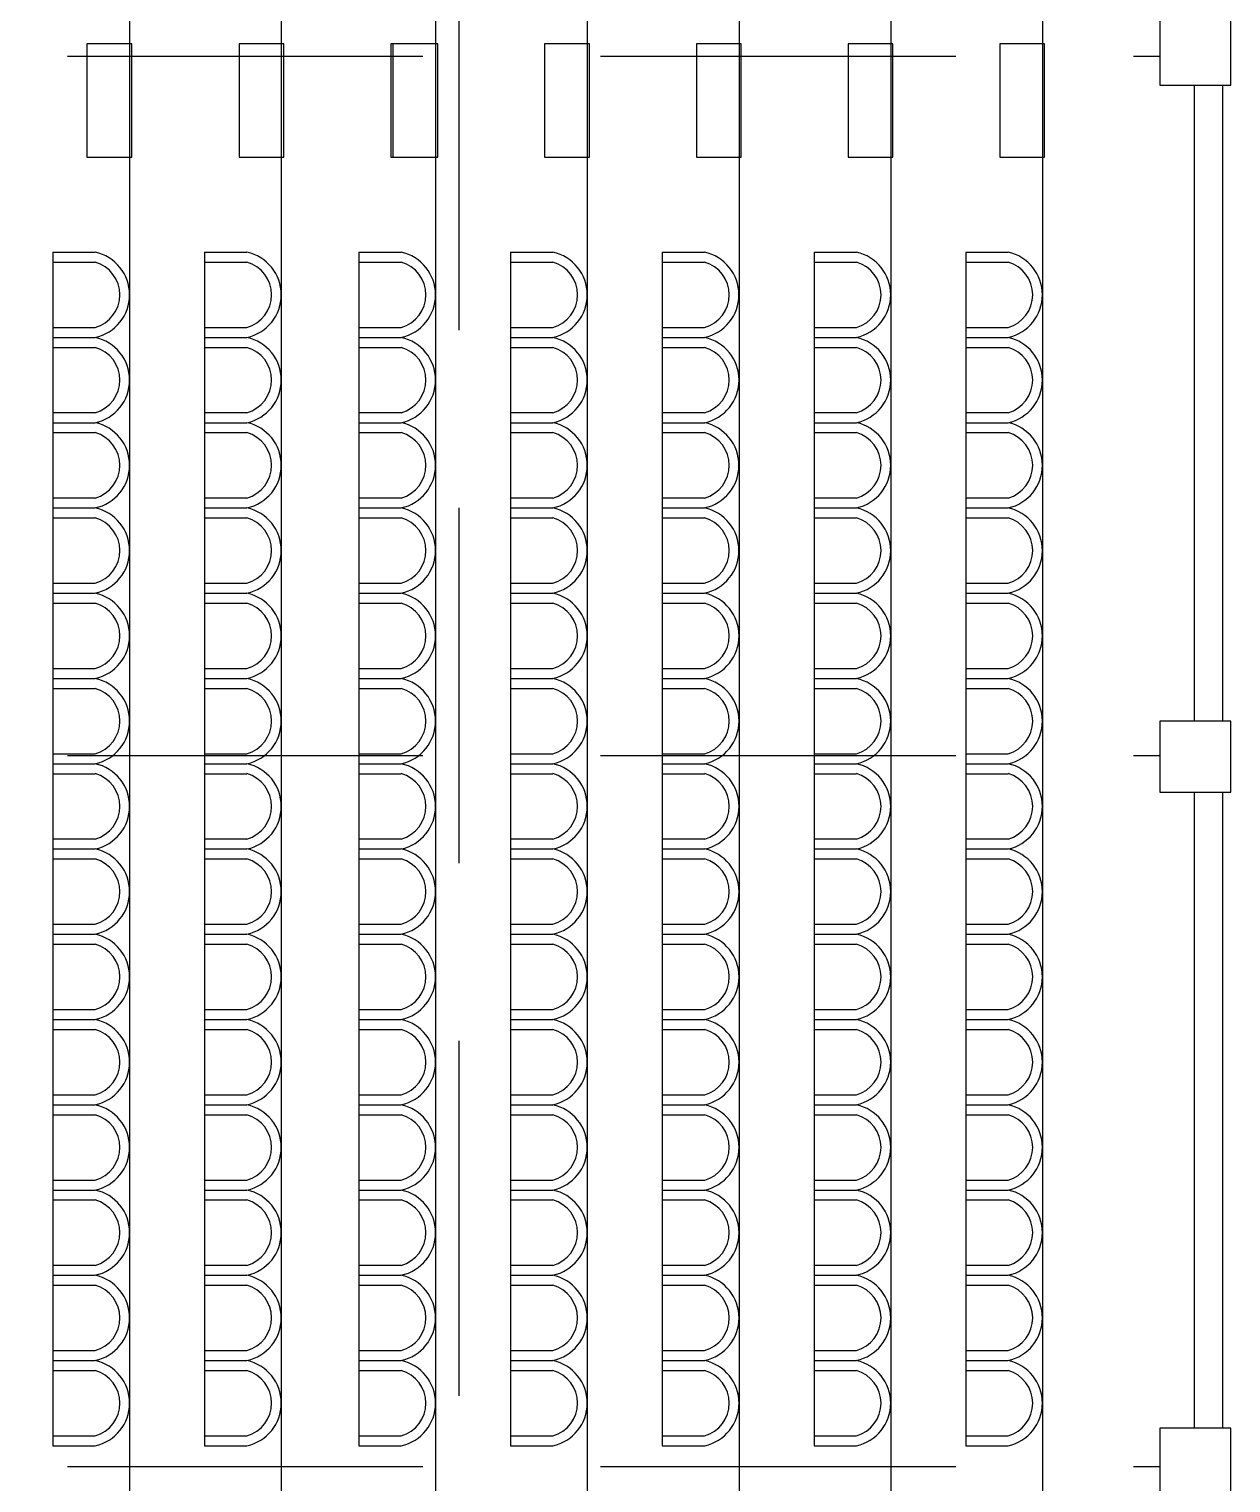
# Model space of a CAD drawing. Header units: millimetres. Extents: x -17017 to 2697, y 1903 to 18260.
# Drawn here: x -16987.609 to -16985.917, y 18219.386 to 18221.433 of the extents above; entities that cross this region are included whole.
import ezdxf

# ---------------------------------------------------------------- set-up
doc = ezdxf.new("R2010")
doc.units = ezdxf.units.MM
doc.linetypes.add('DASHED', pattern=[0.75, 0.5, -0.25])
doc.layers.add('1', color=7, linetype='Continuous')
doc.layers.add('door', color=152, linetype='Continuous')

msp = doc.modelspace()

# ---------------------------------------------------------------- linework, layer by layer
at = {"layer": '1'}
for p, q in [((-16987.4672, 18227.2088), (-16987.4672, 18218.5818)), ((-16986.6095, 18227.2088), (-16986.6095, 18218.5818)), ((-16986.396, 18227.2088), (-16986.396, 18218.5818)), ((-16986.1825, 18227.2088), (-16986.1825, 18218.5818)), ((-16987.0366, 18227.1662), (-16987.0366, 18218.5818)), ((-16986.8231, 18227.1662), (-16986.8231, 18218.5818)), ((-16987.2537, 18225.825), (-16987.2537, 18218.5818)), ((-16985.969, 18221.3537), (-16985.969, 18220.4586)), ((-16985.929, 18221.3537), (-16985.929, 18220.4586)), ((-16987.5752, 18221.1187), (-16987.5156, 18221.1187)), ((-16987.5752, 18221.1187), (-16987.5752, 18220.9987)), ((-16987.3617, 18221.1187), (-16987.302, 18221.1187)), ((-16987.3617, 18221.1187), (-16987.3617, 18220.9987)), ((-16987.1446, 18221.1187), (-16987.1446, 18220.9987)), ((-16987.1446, 18221.1187), (-16987.0849, 18221.1187)), ((-16986.9311, 18221.1187), (-16986.8714, 18221.1187)), ((-16986.931, 18221.1187), (-16986.931, 18220.9987)), ((-16986.7175, 18221.1187), (-16986.6579, 18221.1187)), ((-16986.7175, 18221.1187), (-16986.7175, 18220.9987)), ((-16986.504, 18221.1187), (-16986.4444, 18221.1187)), ((-16986.504, 18221.1187), (-16986.504, 18220.9987)), ((-16986.2905, 18221.1187), (-16986.2308, 18221.1187)), ((-16986.2905, 18221.1187), (-16986.2905, 18220.9987)), ((-16987.5752, 18221.1047), (-16987.5156, 18221.1047)), ((-16987.3617, 18221.1047), (-16987.302, 18221.1047)), ((-16987.1446, 18221.1047), (-16987.0849, 18221.1047)), ((-16986.931, 18221.1047), (-16986.8714, 18221.1047)), ((-16986.7175, 18221.1047), (-16986.6579, 18221.1047)), ((-16986.504, 18221.1047), (-16986.4444, 18221.1047)), ((-16986.2905, 18221.1047), (-16986.2308, 18221.1047)), ((-16987.5752, 18221.0128), (-16987.5156, 18221.0128)), ((-16987.5752, 18220.9987), (-16987.5156, 18220.9987)), ((-16987.5752, 18220.9987), (-16987.5156, 18220.9987)), ((-16987.5752, 18220.9987), (-16987.5752, 18220.8787)), ((-16987.3617, 18221.0128), (-16987.302, 18221.0128)), ((-16987.3617, 18220.9987), (-16987.302, 18220.9987)), ((-16987.3617, 18220.9987), (-16987.302, 18220.9987)), ((-16987.3617, 18220.9987), (-16987.3617, 18220.8787)), ((-16987.1446, 18221.0128), (-16987.0849, 18221.0128)), ((-16987.1446, 18220.9987), (-16987.0849, 18220.9987)), ((-16987.1446, 18220.9987), (-16987.1446, 18220.8787)), ((-16987.1446, 18220.9987), (-16987.0849, 18220.9987)), ((-16986.9311, 18220.9987), (-16986.8714, 18220.9987)), ((-16986.931, 18221.0128), (-16986.8714, 18221.0128)), ((-16986.931, 18220.9987), (-16986.8714, 18220.9987)), ((-16986.931, 18220.9987), (-16986.931, 18220.8787)), ((-16986.7175, 18221.0128), (-16986.6579, 18221.0128)), ((-16986.7175, 18220.9987), (-16986.6579, 18220.9987)), ((-16986.7175, 18220.9987), (-16986.6579, 18220.9987)), ((-16986.7175, 18220.9987), (-16986.7175, 18220.8787)), ((-16986.504, 18221.0128), (-16986.4444, 18221.0128)), ((-16986.504, 18220.9987), (-16986.4444, 18220.9987)), ((-16986.504, 18220.9987), (-16986.4443, 18220.9987)), ((-16986.504, 18220.9987), (-16986.504, 18220.8787)), ((-16986.2905, 18221.0128), (-16986.2308, 18221.0128)), ((-16986.2905, 18220.9987), (-16986.2308, 18220.9987)), ((-16986.2905, 18220.9987), (-16986.2308, 18220.9987)), ((-16986.2904, 18220.9987), (-16986.2904, 18220.8787)), ((-16987.5752, 18220.9847), (-16987.5156, 18220.9847)), ((-16987.3617, 18220.9847), (-16987.302, 18220.9847)), ((-16987.1446, 18220.9847), (-16987.0849, 18220.9847)), ((-16986.931, 18220.9847), (-16986.8714, 18220.9847)), ((-16986.7175, 18220.9847), (-16986.6579, 18220.9847)), ((-16986.504, 18220.9847), (-16986.4443, 18220.9847)), ((-16986.2904, 18220.9847), (-16986.2308, 18220.9847)), ((-16987.5752, 18220.8928), (-16987.5156, 18220.8928)), ((-16987.3617, 18220.8928), (-16987.302, 18220.8928)), ((-16987.1446, 18220.8928), (-16987.0849, 18220.8928)), ((-16986.931, 18220.8928), (-16986.8714, 18220.8928)), ((-16986.7175, 18220.8928), (-16986.6579, 18220.8928)), ((-16986.504, 18220.8928), (-16986.4443, 18220.8928)), ((-16986.2904, 18220.8928), (-16986.2308, 18220.8928)), ((-16987.5752, 18220.8787), (-16987.5156, 18220.8787)), ((-16987.5752, 18220.8787), (-16987.5156, 18220.8787)), ((-16987.5752, 18220.8787), (-16987.5752, 18220.6387)), ((-16987.3617, 18220.8787), (-16987.302, 18220.8787)), ((-16987.3617, 18220.8787), (-16987.302, 18220.8787)), ((-16987.3617, 18220.8787), (-16987.3617, 18220.6387)), ((-16987.1446, 18220.8787), (-16987.0849, 18220.8787)), ((-16987.1446, 18220.8787), (-16987.0849, 18220.8787)), ((-16987.1446, 18220.8787), (-16987.1446, 18220.6387)), ((-16986.9311, 18220.8787), (-16986.8714, 18220.8787)), ((-16986.931, 18220.8787), (-16986.8714, 18220.8787)), ((-16986.931, 18220.8787), (-16986.931, 18220.6387)), ((-16986.7175, 18220.8787), (-16986.6579, 18220.8787)), ((-16986.7175, 18220.8787), (-16986.6579, 18220.8787)), ((-16986.7175, 18220.8787), (-16986.7175, 18220.6387)), ((-16986.504, 18220.8787), (-16986.4443, 18220.8787)), ((-16986.504, 18220.8787), (-16986.4444, 18220.8787)), ((-16986.504, 18220.8787), (-16986.504, 18220.6387)), ((-16986.2905, 18220.8787), (-16986.2308, 18220.8787)), ((-16986.2905, 18220.8787), (-16986.2308, 18220.8787)), ((-16986.2905, 18220.8787), (-16986.2905, 18220.6387)), ((-16987.5752, 18220.8647), (-16987.5156, 18220.8647)), ((-16987.3617, 18220.8647), (-16987.302, 18220.8647)), ((-16987.1446, 18220.8647), (-16987.0849, 18220.8647)), ((-16986.931, 18220.8647), (-16986.8714, 18220.8647)), ((-16986.7175, 18220.8647), (-16986.6579, 18220.8647)), ((-16986.504, 18220.8647), (-16986.4444, 18220.8647)), ((-16986.2905, 18220.8647), (-16986.2308, 18220.8647)), ((-16987.5752, 18220.7728), (-16987.5156, 18220.7728)), ((-16987.3617, 18220.7728), (-16987.302, 18220.7728)), ((-16987.1446, 18220.7728), (-16987.0849, 18220.7728)), ((-16986.931, 18220.7728), (-16986.8714, 18220.7728)), ((-16986.7175, 18220.7728), (-16986.6579, 18220.7728)), ((-16986.504, 18220.7728), (-16986.4444, 18220.7728)), ((-16986.2905, 18220.7728), (-16986.2308, 18220.7728)), ((-16987.5752, 18220.7587), (-16987.5156, 18220.7587)), ((-16987.5752, 18220.7587), (-16987.5156, 18220.7587)), ((-16987.3617, 18220.7587), (-16987.302, 18220.7587)), ((-16987.3617, 18220.7587), (-16987.302, 18220.7587)), ((-16987.1446, 18220.7587), (-16987.0849, 18220.7587)), ((-16987.1446, 18220.7587), (-16987.0849, 18220.7587)), ((-16986.9311, 18220.7587), (-16986.8714, 18220.7587)), ((-16986.9311, 18220.7587), (-16986.8714, 18220.7587)), ((-16986.7175, 18220.7587), (-16986.6579, 18220.7587)), ((-16986.7175, 18220.7587), (-16986.6579, 18220.7587)), ((-16986.504, 18220.7587), (-16986.4444, 18220.7587)), ((-16986.504, 18220.7587), (-16986.4444, 18220.7587)), ((-16986.2905, 18220.7587), (-16986.2308, 18220.7587)), ((-16986.2905, 18220.7587), (-16986.2308, 18220.7587)), ((-16987.5752, 18220.7447), (-16987.5156, 18220.7447)), ((-16987.3617, 18220.7447), (-16987.302, 18220.7447)), ((-16987.1446, 18220.7447), (-16987.0849, 18220.7447)), ((-16986.931, 18220.7447), (-16986.8714, 18220.7447)), ((-16986.7175, 18220.7447), (-16986.6579, 18220.7447)), ((-16986.504, 18220.7447), (-16986.4444, 18220.7447)), ((-16986.2905, 18220.7447), (-16986.2308, 18220.7447)), ((-16987.5752, 18220.6528), (-16987.5156, 18220.6528)), ((-16987.3617, 18220.6528), (-16987.302, 18220.6528)), ((-16987.1446, 18220.6528), (-16987.0849, 18220.6528)), ((-16986.931, 18220.6528), (-16986.8714, 18220.6528)), ((-16986.7175, 18220.6528), (-16986.6579, 18220.6528)), ((-16986.504, 18220.6528), (-16986.4444, 18220.6528)), ((-16986.2905, 18220.6528), (-16986.2308, 18220.6528)), ((-16987.5752, 18220.6387), (-16987.5156, 18220.6387)), ((-16987.5752, 18220.6387), (-16987.5156, 18220.6387)), ((-16987.5752, 18220.6387), (-16987.5752, 18220.5187)), ((-16987.3617, 18220.6387), (-16987.302, 18220.6387)), ((-16987.3617, 18220.6387), (-16987.302, 18220.6387)), ((-16987.3617, 18220.6387), (-16987.3617, 18220.5187)), ((-16987.1446, 18220.6387), (-16987.0849, 18220.6387)), ((-16987.1446, 18220.6387), (-16987.0849, 18220.6387)), ((-16987.1446, 18220.6387), (-16987.1446, 18220.5187)), ((-16986.9311, 18220.6387), (-16986.8714, 18220.6387)), ((-16986.931, 18220.6387), (-16986.8714, 18220.6387)), ((-16986.931, 18220.6387), (-16986.931, 18220.5187)), ((-16986.7175, 18220.6387), (-16986.6579, 18220.6387)), ((-16986.7175, 18220.6387), (-16986.6579, 18220.6387)), ((-16986.7175, 18220.6387), (-16986.7175, 18220.5187)), ((-16986.504, 18220.6387), (-16986.4444, 18220.6387)), ((-16986.504, 18220.6387), (-16986.4443, 18220.6387)), ((-16986.504, 18220.6387), (-16986.504, 18220.5187)), ((-16986.2905, 18220.6387), (-16986.2308, 18220.6387)), ((-16986.2905, 18220.6387), (-16986.2308, 18220.6387)), ((-16986.2904, 18220.6387), (-16986.2904, 18220.5187)), ((-16987.5752, 18220.6247), (-16987.5156, 18220.6247)), ((-16987.3617, 18220.6247), (-16987.302, 18220.6247)), ((-16987.1446, 18220.6247), (-16987.0849, 18220.6247)), ((-16986.931, 18220.6247), (-16986.8714, 18220.6247)), ((-16986.7175, 18220.6247), (-16986.6579, 18220.6247)), ((-16986.504, 18220.6247), (-16986.4443, 18220.6247)), ((-16986.2904, 18220.6247), (-16986.2308, 18220.6247)), ((-16987.5752, 18220.5328), (-16987.5156, 18220.5328)), ((-16987.3617, 18220.5328), (-16987.302, 18220.5328)), ((-16987.1446, 18220.5328), (-16987.0849, 18220.5328)), ((-16986.931, 18220.5328), (-16986.8714, 18220.5328)), ((-16986.7175, 18220.5328), (-16986.6579, 18220.5328)), ((-16986.504, 18220.5328), (-16986.4443, 18220.5328)), ((-16986.2904, 18220.5328), (-16986.2308, 18220.5328)), ((-16987.5752, 18220.5187), (-16987.5156, 18220.5187)), ((-16987.5752, 18220.5187), (-16987.5155, 18220.5187)), ((-16987.5752, 18220.5187), (-16987.5752, 18220.3987)), ((-16987.5752, 18220.5047), (-16987.5155, 18220.5047)), ((-16987.3617, 18220.5187), (-16987.302, 18220.5187)), ((-16987.3617, 18220.5187), (-16987.302, 18220.5187)), ((-16987.3616, 18220.5187), (-16987.3616, 18220.3987)), ((-16987.3616, 18220.5047), (-16987.302, 18220.5047)), ((-16987.1446, 18220.5187), (-16987.0849, 18220.5187)), ((-16987.1446, 18220.5187), (-16987.0849, 18220.5187)), ((-16987.1445, 18220.5187), (-16987.1445, 18220.3987)), ((-16987.1445, 18220.5047), (-16987.0849, 18220.5047)), ((-16986.931, 18220.5187), (-16986.8714, 18220.5187)), ((-16986.931, 18220.5187), (-16986.8714, 18220.5187)), ((-16986.931, 18220.5187), (-16986.931, 18220.3987)), ((-16986.931, 18220.5047), (-16986.8714, 18220.5047)), ((-16986.7175, 18220.5187), (-16986.6579, 18220.5187)), ((-16986.7175, 18220.5187), (-16986.6579, 18220.5187)), ((-16986.7175, 18220.5187), (-16986.7175, 18220.3987)), ((-16986.7175, 18220.5047), (-16986.6579, 18220.5047)), ((-16986.504, 18220.5187), (-16986.4443, 18220.5187)), ((-16986.504, 18220.5187), (-16986.4443, 18220.5187)), ((-16986.504, 18220.5187), (-16986.504, 18220.3987)), ((-16986.504, 18220.5047), (-16986.4443, 18220.5047)), ((-16986.2905, 18220.5187), (-16986.2308, 18220.5187)), ((-16986.2904, 18220.5187), (-16986.2308, 18220.5187)), ((-16986.2904, 18220.5187), (-16986.2904, 18220.3987)), ((-16986.2904, 18220.5047), (-16986.2308, 18220.5047)), ((-16987.5752, 18220.4128), (-16987.5155, 18220.4128)), ((-16987.3616, 18220.4128), (-16987.302, 18220.4128)), ((-16987.1445, 18220.4128), (-16987.0849, 18220.4128)), ((-16986.931, 18220.4128), (-16986.8714, 18220.4128)), ((-16986.7175, 18220.4128), (-16986.6579, 18220.4128)), ((-16986.504, 18220.4128), (-16986.4443, 18220.4128)), ((-16986.2904, 18220.4128), (-16986.2308, 18220.4128)), ((-16987.5752, 18220.3987), (-16987.5155, 18220.3987)), ((-16987.5752, 18220.3987), (-16987.5155, 18220.3987)), ((-16987.5752, 18220.3987), (-16987.5752, 18220.2787)), ((-16987.5752, 18220.3847), (-16987.5155, 18220.3847)), ((-16987.3617, 18220.3987), (-16987.302, 18220.3987)), ((-16987.3616, 18220.3987), (-16987.302, 18220.3987)), ((-16987.3616, 18220.3987), (-16987.3616, 18220.2787)), ((-16987.3616, 18220.3847), (-16987.302, 18220.3847)), ((-16987.1446, 18220.3987), (-16987.0849, 18220.3987)), ((-16987.1445, 18220.3987), (-16987.0849, 18220.3987)), ((-16987.1445, 18220.3987), (-16987.1445, 18220.2787)), ((-16987.1445, 18220.3847), (-16987.0849, 18220.3847)), ((-16986.931, 18220.3987), (-16986.8714, 18220.3987)), ((-16986.931, 18220.3987), (-16986.8714, 18220.3987)), ((-16986.931, 18220.3987), (-16986.931, 18220.2787)), ((-16986.931, 18220.3847), (-16986.8714, 18220.3847)), ((-16986.7175, 18220.3987), (-16986.6579, 18220.3987)), ((-16986.7175, 18220.3987), (-16986.6578, 18220.3987)), ((-16986.7175, 18220.3987), (-16986.7175, 18220.2787)), ((-16986.7175, 18220.3847), (-16986.6578, 18220.3847)), ((-16986.504, 18220.3987), (-16986.4443, 18220.3987)), ((-16986.504, 18220.3987), (-16986.4443, 18220.3987)), ((-16986.5039, 18220.3987), (-16986.5039, 18220.2787)), ((-16986.5039, 18220.3847), (-16986.4443, 18220.3847)), ((-16986.2904, 18220.3987), (-16986.2308, 18220.3987)), ((-16986.2904, 18220.3987), (-16986.2308, 18220.3987)), ((-16986.2904, 18220.3987), (-16986.2904, 18220.2787)), ((-16986.2904, 18220.3847), (-16986.2308, 18220.3847)), ((-16985.969, 18220.3586), (-16985.969, 18219.4634)), ((-16985.929, 18220.3586), (-16985.929, 18219.4634)), ((-16987.5752, 18220.2928), (-16987.5155, 18220.2928)), ((-16987.5752, 18220.2787), (-16987.5155, 18220.2787)), ((-16987.5752, 18220.2787), (-16987.5155, 18220.2787)), ((-16987.5752, 18220.2787), (-16987.5752, 18220.0387)), ((-16987.3617, 18220.2787), (-16987.302, 18220.2787)), ((-16987.3616, 18220.2928), (-16987.302, 18220.2928)), ((-16987.3616, 18220.2787), (-16987.302, 18220.2787)), ((-16987.3616, 18220.2787), (-16987.3616, 18220.0387)), ((-16987.1446, 18220.2787), (-16987.0849, 18220.2787)), ((-16987.1445, 18220.2928), (-16987.0849, 18220.2928)), ((-16987.1445, 18220.2787), (-16987.0849, 18220.2787)), ((-16987.1445, 18220.2787), (-16987.1445, 18220.0387)), ((-16986.931, 18220.2928), (-16986.8714, 18220.2928)), ((-16986.931, 18220.2787), (-16986.8714, 18220.2787)), ((-16986.931, 18220.2787), (-16986.8714, 18220.2787)), ((-16986.931, 18220.2787), (-16986.931, 18220.0387)), ((-16986.7175, 18220.2928), (-16986.6578, 18220.2928)), ((-16986.7175, 18220.2787), (-16986.6578, 18220.2787)), ((-16986.7175, 18220.2787), (-16986.6579, 18220.2787)), ((-16986.7175, 18220.2787), (-16986.7175, 18220.0387)), ((-16986.504, 18220.2787), (-16986.4443, 18220.2787)), ((-16986.504, 18220.2787), (-16986.4443, 18220.2787)), ((-16986.504, 18220.2787), (-16986.504, 18220.0387)), ((-16986.5039, 18220.2928), (-16986.4443, 18220.2928)), ((-16986.2904, 18220.2928), (-16986.2308, 18220.2928)), ((-16986.2904, 18220.2787), (-16986.2308, 18220.2787)), ((-16986.2904, 18220.2787), (-16986.2308, 18220.2787)), ((-16986.2904, 18220.2787), (-16986.2904, 18220.0387)), ((-16987.5752, 18220.2647), (-16987.5155, 18220.2647)), ((-16987.3616, 18220.2647), (-16987.302, 18220.2647)), ((-16987.1445, 18220.2647), (-16987.0849, 18220.2647)), ((-16986.931, 18220.2647), (-16986.8714, 18220.2647)), ((-16986.7175, 18220.2647), (-16986.6579, 18220.2647)), ((-16986.504, 18220.2647), (-16986.4443, 18220.2647)), ((-16986.2904, 18220.2647), (-16986.2308, 18220.2647)), ((-16987.5752, 18220.1728), (-16987.5155, 18220.1728)), ((-16987.5752, 18220.1587), (-16987.5155, 18220.1587)), ((-16987.5752, 18220.1587), (-16987.5155, 18220.1587)), ((-16987.3617, 18220.1587), (-16987.302, 18220.1587)), ((-16987.3617, 18220.1587), (-16987.302, 18220.1587)), ((-16987.3616, 18220.1728), (-16987.302, 18220.1728)), ((-16987.1446, 18220.1587), (-16987.0849, 18220.1587)), ((-16987.1446, 18220.1587), (-16987.0849, 18220.1587)), ((-16987.1445, 18220.1728), (-16987.0849, 18220.1728)), ((-16986.931, 18220.1728), (-16986.8714, 18220.1728)), ((-16986.931, 18220.1587), (-16986.8714, 18220.1587)), ((-16986.931, 18220.1587), (-16986.8714, 18220.1587)), ((-16986.7175, 18220.1728), (-16986.6579, 18220.1728)), ((-16986.7175, 18220.1587), (-16986.6579, 18220.1587)), ((-16986.7175, 18220.1587), (-16986.6579, 18220.1587)), ((-16986.504, 18220.1728), (-16986.4443, 18220.1728)), ((-16986.504, 18220.1587), (-16986.4443, 18220.1587)), ((-16986.504, 18220.1587), (-16986.4443, 18220.1587)), ((-16986.2904, 18220.1728), (-16986.2308, 18220.1728)), ((-16986.2904, 18220.1587), (-16986.2308, 18220.1587)), ((-16986.2904, 18220.1587), (-16986.2308, 18220.1587)), ((-16987.5752, 18220.1447), (-16987.5155, 18220.1447)), ((-16987.3616, 18220.1447), (-16987.302, 18220.1447)), ((-16987.1445, 18220.1447), (-16987.0849, 18220.1447)), ((-16986.931, 18220.1447), (-16986.8714, 18220.1447)), ((-16986.7175, 18220.1447), (-16986.6579, 18220.1447)), ((-16986.504, 18220.1447), (-16986.4443, 18220.1447)), ((-16986.2904, 18220.1447), (-16986.2308, 18220.1447)), ((-16987.5752, 18220.0528), (-16987.5155, 18220.0528)), ((-16987.5752, 18220.0387), (-16987.5155, 18220.0387)), ((-16987.5752, 18220.0387), (-16987.5155, 18220.0387)), ((-16987.5752, 18220.0387), (-16987.5752, 18219.9187)), ((-16987.3617, 18220.0387), (-16987.302, 18220.0387)), ((-16987.3616, 18220.0528), (-16987.302, 18220.0528)), ((-16987.3616, 18220.0387), (-16987.302, 18220.0387)), ((-16987.3616, 18220.0387), (-16987.3616, 18219.9187)), ((-16987.1446, 18220.0387), (-16987.0849, 18220.0387)), ((-16987.1445, 18220.0528), (-16987.0849, 18220.0528)), ((-16987.1445, 18220.0387), (-16987.0849, 18220.0387)), ((-16987.1445, 18220.0387), (-16987.1445, 18219.9187)), ((-16986.931, 18220.0528), (-16986.8714, 18220.0528)), ((-16986.931, 18220.0387), (-16986.8714, 18220.0387)), ((-16986.931, 18220.0387), (-16986.8714, 18220.0387)), ((-16986.931, 18220.0387), (-16986.931, 18219.9187)), ((-16986.7175, 18220.0528), (-16986.6579, 18220.0528)), ((-16986.7175, 18220.0387), (-16986.6579, 18220.0387)), ((-16986.7175, 18220.0387), (-16986.6578, 18220.0387)), ((-16986.7175, 18220.0387), (-16986.7175, 18219.9187)), ((-16986.504, 18220.0528), (-16986.4443, 18220.0528)), ((-16986.504, 18220.0387), (-16986.4443, 18220.0387)), ((-16986.504, 18220.0387), (-16986.4443, 18220.0387)), ((-16986.5039, 18220.0387), (-16986.5039, 18219.9187)), ((-16986.2904, 18220.0528), (-16986.2308, 18220.0528)), ((-16986.2904, 18220.0387), (-16986.2308, 18220.0387)), ((-16986.2904, 18220.0387), (-16986.2308, 18220.0387)), ((-16986.2904, 18220.0387), (-16986.2904, 18219.9187)), ((-16987.5752, 18220.0247), (-16987.5155, 18220.0247)), ((-16987.3616, 18220.0247), (-16987.302, 18220.0247)), ((-16987.1445, 18220.0247), (-16987.0849, 18220.0247)), ((-16986.931, 18220.0247), (-16986.8714, 18220.0247)), ((-16986.7175, 18220.0247), (-16986.6578, 18220.0247)), ((-16986.5039, 18220.0247), (-16986.4443, 18220.0247)), ((-16986.2904, 18220.0247), (-16986.2308, 18220.0247)), ((-16987.5752, 18219.9328), (-16987.5155, 18219.9328)), ((-16987.3616, 18219.9328), (-16987.302, 18219.9328)), ((-16987.1445, 18219.9328), (-16987.0849, 18219.9328)), ((-16986.931, 18219.9328), (-16986.8714, 18219.9328)), ((-16986.7175, 18219.9328), (-16986.6578, 18219.9328)), ((-16986.5039, 18219.9328), (-16986.4443, 18219.9328)), ((-16986.2904, 18219.9328), (-16986.2308, 18219.9328)), ((-16987.5752, 18219.9187), (-16987.5155, 18219.9187)), ((-16987.5752, 18219.9187), (-16987.5155, 18219.9187)), ((-16987.5752, 18219.9187), (-16987.5752, 18219.7987)), ((-16987.3617, 18219.9187), (-16987.302, 18219.9187)), ((-16987.3616, 18219.9187), (-16987.302, 18219.9187)), ((-16987.3616, 18219.9187), (-16987.3616, 18219.7987)), ((-16987.1446, 18219.9187), (-16987.0849, 18219.9187)), ((-16987.1445, 18219.9187), (-16987.0849, 18219.9187)), ((-16987.1445, 18219.9187), (-16987.1445, 18219.7987)), ((-16986.931, 18219.9187), (-16986.8714, 18219.9187)), ((-16986.931, 18219.9187), (-16986.8714, 18219.9187)), ((-16986.931, 18219.9187), (-16986.931, 18219.7987)), ((-16986.7175, 18219.9187), (-16986.6578, 18219.9187)), ((-16986.7175, 18219.9187), (-16986.6579, 18219.9187)), ((-16986.7175, 18219.9187), (-16986.7175, 18219.7987)), ((-16986.504, 18219.9187), (-16986.4443, 18219.9187)), ((-16986.504, 18219.9187), (-16986.4443, 18219.9187)), ((-16986.504, 18219.9187), (-16986.504, 18219.7987)), ((-16986.2904, 18219.9187), (-16986.2308, 18219.9187)), ((-16986.2904, 18219.9187), (-16986.2308, 18219.9187)), ((-16986.2904, 18219.9187), (-16986.2904, 18219.7987)), ((-16987.5752, 18219.9047), (-16987.5155, 18219.9047)), ((-16987.3616, 18219.9047), (-16987.302, 18219.9047)), ((-16987.1445, 18219.9047), (-16987.0849, 18219.9047)), ((-16986.931, 18219.9047), (-16986.8714, 18219.9047)), ((-16986.7175, 18219.9047), (-16986.6579, 18219.9047)), ((-16986.504, 18219.9047), (-16986.4443, 18219.9047)), ((-16986.2904, 18219.9047), (-16986.2308, 18219.9047)), ((-16987.5752, 18219.8128), (-16987.5155, 18219.8128)), ((-16987.3616, 18219.8128), (-16987.302, 18219.8128)), ((-16987.1445, 18219.8128), (-16987.0849, 18219.8128)), ((-16986.931, 18219.8128), (-16986.8714, 18219.8128)), ((-16986.7175, 18219.8128), (-16986.6579, 18219.8128)), ((-16986.504, 18219.8128), (-16986.4443, 18219.8128)), ((-16986.2904, 18219.8128), (-16986.2308, 18219.8128)), ((-16987.5752, 18219.7987), (-16987.5155, 18219.7987)), ((-16987.5752, 18219.7987), (-16987.5156, 18219.7987)), ((-16987.5752, 18219.7987), (-16987.5752, 18219.4387)), ((-16987.3617, 18219.7987), (-16987.302, 18219.7987)), ((-16987.3617, 18219.7987), (-16987.302, 18219.7987)), ((-16987.3617, 18219.7987), (-16987.3617, 18219.4387)), ((-16987.1446, 18219.7987), (-16987.0849, 18219.7987)), ((-16987.1446, 18219.7987), (-16987.0849, 18219.7987)), ((-16987.1446, 18219.7987), (-16987.1446, 18219.4387)), ((-16986.931, 18219.7987), (-16986.8714, 18219.7987)), ((-16986.931, 18219.7987), (-16986.8714, 18219.7987)), ((-16986.931, 18219.7987), (-16986.931, 18219.4387)), ((-16986.7175, 18219.7987), (-16986.6579, 18219.7987)), ((-16986.7175, 18219.7987), (-16986.6579, 18219.7987)), ((-16986.7175, 18219.7987), (-16986.7175, 18219.4387)), ((-16986.504, 18219.7987), (-16986.4443, 18219.7987)), ((-16986.504, 18219.7987), (-16986.4443, 18219.7987)), ((-16986.504, 18219.7987), (-16986.504, 18219.4387)), ((-16986.2905, 18219.7987), (-16986.2308, 18219.7987)), ((-16986.2904, 18219.7987), (-16986.2308, 18219.7987)), ((-16986.2904, 18219.7987), (-16986.2904, 18219.4387)), ((-16987.5752, 18219.7847), (-16987.5156, 18219.7847)), ((-16987.3617, 18219.7847), (-16987.302, 18219.7847)), ((-16987.1446, 18219.7847), (-16987.0849, 18219.7847)), ((-16986.931, 18219.7847), (-16986.8714, 18219.7847)), ((-16986.7175, 18219.7847), (-16986.6579, 18219.7847)), ((-16986.504, 18219.7847), (-16986.4443, 18219.7847)), ((-16986.2904, 18219.7847), (-16986.2308, 18219.7847)), ((-16987.5752, 18219.6928), (-16987.5156, 18219.6928)), ((-16987.3617, 18219.6928), (-16987.302, 18219.6928)), ((-16987.1446, 18219.6928), (-16987.0849, 18219.6928)), ((-16986.931, 18219.6928), (-16986.8714, 18219.6928)), ((-16986.7175, 18219.6928), (-16986.6579, 18219.6928)), ((-16986.504, 18219.6928), (-16986.4443, 18219.6928)), ((-16986.2904, 18219.6928), (-16986.2308, 18219.6928)), ((-16987.5752, 18219.6787), (-16987.5156, 18219.6787)), ((-16987.5752, 18219.6787), (-16987.5156, 18219.6787)), ((-16987.5752, 18219.6647), (-16987.5156, 18219.6647)), ((-16987.3617, 18219.6787), (-16987.302, 18219.6787)), ((-16987.3617, 18219.6787), (-16987.302, 18219.6787)), ((-16987.3617, 18219.6647), (-16987.302, 18219.6647)), ((-16987.1446, 18219.6787), (-16987.0849, 18219.6787)), ((-16987.1446, 18219.6787), (-16987.0849, 18219.6787)), ((-16987.1446, 18219.6647), (-16987.0849, 18219.6647)), ((-16986.931, 18219.6787), (-16986.8714, 18219.6787)), ((-16986.931, 18219.6787), (-16986.8714, 18219.6787)), ((-16986.931, 18219.6647), (-16986.8714, 18219.6647)), ((-16986.7175, 18219.6787), (-16986.6579, 18219.6787)), ((-16986.7175, 18219.6787), (-16986.6579, 18219.6787)), ((-16986.7175, 18219.6647), (-16986.6579, 18219.6647)), ((-16986.504, 18219.6787), (-16986.4443, 18219.6787)), ((-16986.504, 18219.6787), (-16986.4443, 18219.6787)), ((-16986.504, 18219.6647), (-16986.4443, 18219.6647)), ((-16986.2905, 18219.6787), (-16986.2308, 18219.6787)), ((-16986.2905, 18219.6787), (-16986.2308, 18219.6787)), ((-16986.2904, 18219.6647), (-16986.2308, 18219.6647)), ((-16987.5752, 18219.5728), (-16987.5156, 18219.5728)), ((-16987.3617, 18219.5728), (-16987.302, 18219.5728)), ((-16987.1446, 18219.5728), (-16987.0849, 18219.5728)), ((-16986.931, 18219.5728), (-16986.8714, 18219.5728)), ((-16986.7175, 18219.5728), (-16986.6579, 18219.5728)), ((-16986.504, 18219.5728), (-16986.4443, 18219.5728)), ((-16986.2904, 18219.5728), (-16986.2308, 18219.5728)), ((-16987.5752, 18219.5587), (-16987.5156, 18219.5587)), ((-16987.5752, 18219.5587), (-16987.5156, 18219.5587)), ((-16987.5752, 18219.5447), (-16987.5156, 18219.5447)), ((-16987.3617, 18219.5587), (-16987.302, 18219.5587)), ((-16987.3617, 18219.5587), (-16987.302, 18219.5587)), ((-16987.3617, 18219.5447), (-16987.302, 18219.5447)), ((-16987.1446, 18219.5587), (-16987.0849, 18219.5587)), ((-16987.1446, 18219.5587), (-16987.0849, 18219.5587)), ((-16987.1446, 18219.5447), (-16987.0849, 18219.5447)), ((-16986.931, 18219.5587), (-16986.8714, 18219.5587)), ((-16986.931, 18219.5587), (-16986.8714, 18219.5587)), ((-16986.931, 18219.5447), (-16986.8714, 18219.5447)), ((-16986.7175, 18219.5587), (-16986.6579, 18219.5587)), ((-16986.7175, 18219.5587), (-16986.6579, 18219.5587)), ((-16986.7175, 18219.5447), (-16986.6579, 18219.5447)), ((-16986.504, 18219.5587), (-16986.4443, 18219.5587)), ((-16986.504, 18219.5587), (-16986.4443, 18219.5587)), ((-16986.504, 18219.5447), (-16986.4443, 18219.5447)), ((-16986.2905, 18219.5587), (-16986.2308, 18219.5587)), ((-16986.2905, 18219.5587), (-16986.2308, 18219.5587)), ((-16986.2904, 18219.5447), (-16986.2308, 18219.5447)), ((-16987.5752, 18219.4528), (-16987.5156, 18219.4528)), ((-16987.3617, 18219.4528), (-16987.302, 18219.4528)), ((-16987.1446, 18219.4528), (-16987.0849, 18219.4528)), ((-16986.931, 18219.4528), (-16986.8714, 18219.4528)), ((-16986.7175, 18219.4528), (-16986.6579, 18219.4528)), ((-16986.504, 18219.4528), (-16986.4443, 18219.4528)), ((-16986.2904, 18219.4528), (-16986.2308, 18219.4528)), ((-16987.5752, 18219.4387), (-16987.5156, 18219.4387)), ((-16987.5752, 18219.4387), (-16987.5156, 18219.4387)), ((-16987.3617, 18219.4387), (-16987.302, 18219.4387)), ((-16987.3617, 18219.4387), (-16987.302, 18219.4387)), ((-16987.1446, 18219.4387), (-16987.0849, 18219.4387)), ((-16987.1446, 18219.4387), (-16987.0849, 18219.4387)), ((-16986.931, 18219.4387), (-16986.8714, 18219.4387)), ((-16986.931, 18219.4387), (-16986.8714, 18219.4387)), ((-16986.7175, 18219.4387), (-16986.6579, 18219.4387)), ((-16986.7175, 18219.4387), (-16986.6579, 18219.4387)), ((-16986.504, 18219.4387), (-16986.4443, 18219.4387)), ((-16986.504, 18219.4387), (-16986.4443, 18219.4387)), ((-16986.2905, 18219.4387), (-16986.2308, 18219.4387)), ((-16986.2905, 18219.4387), (-16986.2308, 18219.4387))]:
    msp.add_line(p, q, dxfattribs=at)
for points in [[(-16986.0172, 18221.4537), (-16986.0172, 18221.3537), (-16985.9172, 18221.3537), (-16985.9172, 18221.4537)], [(-16987.4643, 18221.2523), (-16987.4643, 18221.4117), (-16987.5273, 18221.4117), (-16987.5273, 18221.2523)], [(-16987.2501, 18221.2523), (-16987.2501, 18221.4117), (-16987.3131, 18221.4117), (-16987.3131, 18221.2523)], [(-16986.8201, 18221.2523), (-16986.8201, 18221.4117), (-16986.8831, 18221.4117), (-16986.8831, 18221.2523)], [(-16986.6066, 18221.2523), (-16986.6066, 18221.4117), (-16986.6696, 18221.4117), (-16986.6696, 18221.2523)], [(-16986.393, 18221.2523), (-16986.393, 18221.4117), (-16986.4561, 18221.4117), (-16986.4561, 18221.2523)], [(-16986.1795, 18221.2523), (-16986.1795, 18221.4117), (-16986.2425, 18221.4117), (-16986.2425, 18221.2523)], [(-16986.0172, 18220.4586), (-16986.0172, 18220.3586), (-16985.9172, 18220.3586), (-16985.9172, 18220.4586)], [(-16986.0172, 18219.4634), (-16986.0172, 18219.3634), (-16985.9172, 18219.3634), (-16985.9172, 18219.4634)]]:
    msp.add_lwpolyline(points, close=True, dxfattribs=at)
for points in [[(-16987.0336, 18221.4117), (-16987.0996, 18221.4117), (-16987.0996, 18221.2523), (-16987.0336, 18221.2523)], [(-16987.0966, 18221.4117), (-16987.0966, 18221.2523)], [(-16987.0336, 18221.2523), (-16987.0336, 18221.4117)]]:
    msp.add_lwpolyline(points, dxfattribs=at)
for centre, radius, start, end in [((-16987.5286, 18221.0587), 0.0614, 282.3013, 77.6987), ((-16987.3151, 18221.0587), 0.0614, 282.3013, 77.6987), ((-16987.098, 18221.0587), 0.0614, 282.3013, 77.6987), ((-16986.8845, 18221.0587), 0.0614, 282.3013, 77.6987), ((-16986.671, 18221.0587), 0.0614, 282.3013, 77.6987), ((-16986.4574, 18221.0587), 0.0614, 282.3013, 77.6987), ((-16986.2439, 18221.0587), 0.0614, 282.3013, 77.6987), ((-16987.5289, 18221.0587), 0.0479, 286.121, 73.879), ((-16987.3153, 18221.0587), 0.0479, 286.121, 73.879), ((-16987.0982, 18221.0587), 0.0479, 286.121, 73.879), ((-16986.8847, 18221.0587), 0.0479, 286.121, 73.879), ((-16986.6712, 18221.0587), 0.0479, 286.121, 73.879), ((-16986.4576, 18221.0587), 0.0479, 286.121, 73.879), ((-16986.2441, 18221.0587), 0.0479, 286.121, 73.879), ((-16987.5286, 18220.9387), 0.0614, 282.3013, 77.6987), ((-16987.3151, 18220.9387), 0.0614, 282.3013, 77.6987), ((-16987.098, 18220.9387), 0.0614, 282.3013, 77.6987), ((-16986.8845, 18220.9387), 0.0614, 282.3013, 77.6987), ((-16986.6709, 18220.9387), 0.0614, 282.3013, 77.6987), ((-16986.4574, 18220.9387), 0.0614, 282.3013, 77.6987), ((-16986.2439, 18220.9387), 0.0614, 282.3013, 77.6987), ((-16987.5288, 18220.9387), 0.0479, 286.121, 73.879), ((-16987.3153, 18220.9387), 0.0479, 286.121, 73.879), ((-16987.0982, 18220.9387), 0.0479, 286.121, 73.879), ((-16986.8847, 18220.9387), 0.0479, 286.121, 73.879), ((-16986.6712, 18220.9387), 0.0479, 286.121, 73.879), ((-16986.4576, 18220.9387), 0.0479, 286.121, 73.879), ((-16986.2441, 18220.9387), 0.0479, 286.121, 73.879), ((-16987.5286, 18220.8187), 0.0614, 282.3013, 77.6987), ((-16987.3151, 18220.8187), 0.0614, 282.3013, 77.6987), ((-16987.098, 18220.8187), 0.0614, 282.3013, 77.6987), ((-16986.8845, 18220.8187), 0.0614, 282.3013, 77.6987), ((-16986.671, 18220.8187), 0.0614, 282.3013, 77.6987), ((-16986.4574, 18220.8187), 0.0614, 282.3013, 77.6987), ((-16986.2439, 18220.8187), 0.0614, 282.3013, 77.6987), ((-16987.5289, 18220.8187), 0.0479, 286.121, 73.879), ((-16987.3153, 18220.8187), 0.0479, 286.121, 73.879), ((-16987.0982, 18220.8187), 0.0479, 286.121, 73.879), ((-16986.8847, 18220.8187), 0.0479, 286.121, 73.879), ((-16986.6712, 18220.8187), 0.0479, 286.121, 73.879), ((-16986.4576, 18220.8187), 0.0479, 286.121, 73.879), ((-16986.2441, 18220.8187), 0.0479, 286.121, 73.879), ((-16987.5286, 18220.6987), 0.0614, 282.3013, 77.6987), ((-16987.3151, 18220.6987), 0.0614, 282.3013, 77.6987), ((-16987.098, 18220.6987), 0.0614, 282.3013, 77.6987), ((-16986.8845, 18220.6987), 0.0614, 282.3013, 77.6987), ((-16986.671, 18220.6987), 0.0614, 282.3013, 77.6987), ((-16986.4574, 18220.6987), 0.0614, 282.3013, 77.6987), ((-16986.2439, 18220.6987), 0.0614, 282.3013, 77.6987), ((-16987.5289, 18220.6987), 0.0479, 286.121, 73.879), ((-16987.3153, 18220.6987), 0.0479, 286.121, 73.879), ((-16987.0982, 18220.6987), 0.0479, 286.121, 73.879), ((-16986.8847, 18220.6987), 0.0479, 286.121, 73.879), ((-16986.6712, 18220.6987), 0.0479, 286.121, 73.879), ((-16986.4576, 18220.6987), 0.0479, 286.121, 73.879), ((-16986.2441, 18220.6987), 0.0479, 286.121, 73.879), ((-16987.5286, 18220.5787), 0.0614, 282.3013, 77.6987), ((-16987.3151, 18220.5787), 0.0614, 282.3013, 77.6987), ((-16987.098, 18220.5787), 0.0614, 282.3013, 77.6987), ((-16986.8845, 18220.5787), 0.0614, 282.3013, 77.6987), ((-16986.6709, 18220.5787), 0.0614, 282.3013, 77.6987), ((-16986.4574, 18220.5787), 0.0614, 282.3013, 77.6987), ((-16986.2439, 18220.5787), 0.0614, 282.3013, 77.6987), ((-16987.5288, 18220.5787), 0.0479, 286.121, 73.879), ((-16987.3153, 18220.5787), 0.0479, 286.121, 73.879), ((-16987.0982, 18220.5787), 0.0479, 286.121, 73.879), ((-16986.8847, 18220.5787), 0.0479, 286.121, 73.879), ((-16986.6712, 18220.5787), 0.0479, 286.121, 73.879), ((-16986.4576, 18220.5787), 0.0479, 286.121, 73.879), ((-16986.2441, 18220.5787), 0.0479, 286.121, 73.879), ((-16987.5286, 18220.4587), 0.0614, 282.3013, 77.6987), ((-16987.5288, 18220.4587), 0.0479, 286.121, 73.879), ((-16987.3151, 18220.4587), 0.0614, 282.3013, 77.6987), ((-16987.3153, 18220.4587), 0.0479, 286.121, 73.879), ((-16987.098, 18220.4587), 0.0614, 282.3013, 77.6987), ((-16987.0982, 18220.4587), 0.0479, 286.121, 73.879), ((-16986.8845, 18220.4587), 0.0614, 282.3013, 77.6987), ((-16986.8847, 18220.4587), 0.0479, 286.121, 73.879), ((-16986.6709, 18220.4587), 0.0614, 282.3013, 77.6987), ((-16986.6711, 18220.4587), 0.0479, 286.121, 73.879), ((-16986.4574, 18220.4587), 0.0614, 282.3013, 77.6987), ((-16986.4576, 18220.4587), 0.0479, 286.121, 73.879), ((-16986.2439, 18220.4587), 0.0614, 282.3013, 77.6987), ((-16986.2441, 18220.4587), 0.0479, 286.121, 73.879), ((-16987.5286, 18220.3387), 0.0614, 282.3013, 77.6987), ((-16987.5288, 18220.3387), 0.0479, 286.121, 73.879), ((-16987.3151, 18220.3387), 0.0614, 282.3013, 77.6987), ((-16987.3153, 18220.3387), 0.0479, 286.121, 73.879), ((-16987.098, 18220.3387), 0.0614, 282.3013, 77.6987), ((-16987.0982, 18220.3387), 0.0479, 286.121, 73.879), ((-16986.8845, 18220.3387), 0.0614, 282.3013, 77.6987), ((-16986.8847, 18220.3387), 0.0479, 286.121, 73.879), ((-16986.6709, 18220.3387), 0.0614, 282.3013, 77.6987), ((-16986.6711, 18220.3387), 0.0479, 286.121, 73.879), ((-16986.4574, 18220.3387), 0.0614, 282.3013, 77.6987), ((-16986.4576, 18220.3387), 0.0479, 286.121, 73.879), ((-16986.2439, 18220.3387), 0.0614, 282.3013, 77.6987), ((-16986.2441, 18220.3387), 0.0479, 286.121, 73.879), ((-16987.5286, 18220.2187), 0.0614, 282.3013, 77.6987), ((-16987.3151, 18220.2187), 0.0614, 282.3013, 77.6987), ((-16987.098, 18220.2187), 0.0614, 282.3013, 77.6987), ((-16986.8845, 18220.2187), 0.0614, 282.3013, 77.6987), ((-16986.6709, 18220.2187), 0.0614, 282.3013, 77.6987), ((-16986.4574, 18220.2187), 0.0614, 282.3013, 77.6987), ((-16986.2439, 18220.2187), 0.0614, 282.3013, 77.6987), ((-16987.5288, 18220.2187), 0.0479, 286.121, 73.879), ((-16987.3153, 18220.2187), 0.0479, 286.121, 73.879), ((-16987.0982, 18220.2187), 0.0479, 286.121, 73.879), ((-16986.8847, 18220.2187), 0.0479, 286.121, 73.879), ((-16986.6711, 18220.2187), 0.0479, 286.121, 73.879), ((-16986.4576, 18220.2187), 0.0479, 286.121, 73.879), ((-16986.2441, 18220.2187), 0.0479, 286.121, 73.879), ((-16987.5286, 18220.0987), 0.0614, 282.3013, 77.6987), ((-16987.3151, 18220.0987), 0.0614, 282.3013, 77.6987), ((-16987.098, 18220.0987), 0.0614, 282.3013, 77.6987), ((-16986.8845, 18220.0987), 0.0614, 282.3013, 77.6987), ((-16986.6709, 18220.0987), 0.0614, 282.3013, 77.6987), ((-16986.4574, 18220.0987), 0.0614, 282.3013, 77.6987), ((-16986.2439, 18220.0987), 0.0614, 282.3013, 77.6987), ((-16987.5288, 18220.0987), 0.0479, 286.121, 73.879), ((-16987.3153, 18220.0987), 0.0479, 286.121, 73.879), ((-16987.0982, 18220.0987), 0.0479, 286.121, 73.879), ((-16986.8847, 18220.0987), 0.0479, 286.121, 73.879), ((-16986.6711, 18220.0987), 0.0479, 286.121, 73.879), ((-16986.4576, 18220.0987), 0.0479, 286.121, 73.879), ((-16986.2441, 18220.0987), 0.0479, 286.121, 73.879), ((-16987.5286, 18219.9787), 0.0614, 282.3013, 77.6987), ((-16987.3151, 18219.9787), 0.0614, 282.3013, 77.6987), ((-16987.098, 18219.9787), 0.0614, 282.3013, 77.6987), ((-16986.8845, 18219.9787), 0.0614, 282.3013, 77.6987), ((-16986.6709, 18219.9787), 0.0614, 282.3013, 77.6987), ((-16986.4574, 18219.9787), 0.0614, 282.3013, 77.6987), ((-16986.2439, 18219.9787), 0.0614, 282.3013, 77.6987), ((-16987.5288, 18219.9787), 0.0479, 286.121, 73.879), ((-16987.3153, 18219.9787), 0.0479, 286.121, 73.879), ((-16987.0982, 18219.9787), 0.0479, 286.121, 73.879), ((-16986.8847, 18219.9787), 0.0479, 286.121, 73.879), ((-16986.6711, 18219.9787), 0.0479, 286.121, 73.879), ((-16986.4576, 18219.9787), 0.0479, 286.121, 73.879), ((-16986.2441, 18219.9787), 0.0479, 286.121, 73.879), ((-16987.5286, 18219.8587), 0.0614, 282.3013, 77.6987), ((-16987.3151, 18219.8587), 0.0614, 282.3013, 77.6987), ((-16987.098, 18219.8587), 0.0614, 282.3013, 77.6987), ((-16986.8845, 18219.8587), 0.0614, 282.3013, 77.6987), ((-16986.6709, 18219.8587), 0.0614, 282.3013, 77.6987), ((-16986.4574, 18219.8587), 0.0614, 282.3013, 77.6987), ((-16986.2439, 18219.8587), 0.0614, 282.3013, 77.6987), ((-16987.5288, 18219.8587), 0.0479, 286.121, 73.879), ((-16987.3153, 18219.8587), 0.0479, 286.121, 73.879), ((-16987.0982, 18219.8587), 0.0479, 286.121, 73.879), ((-16986.8847, 18219.8587), 0.0479, 286.121, 73.879), ((-16986.6711, 18219.8587), 0.0479, 286.121, 73.879), ((-16986.4576, 18219.8587), 0.0479, 286.121, 73.879), ((-16986.2441, 18219.8587), 0.0479, 286.121, 73.879), ((-16987.5286, 18219.7387), 0.0614, 282.3013, 77.6987), ((-16987.3151, 18219.7387), 0.0614, 282.3013, 77.6987), ((-16987.098, 18219.7387), 0.0614, 282.3013, 77.6987), ((-16986.8845, 18219.7387), 0.0614, 282.3013, 77.6987), ((-16986.6709, 18219.7387), 0.0614, 282.3013, 77.6987), ((-16986.4574, 18219.7387), 0.0614, 282.3013, 77.6987), ((-16986.2439, 18219.7387), 0.0614, 282.3013, 77.6987), ((-16987.5288, 18219.7387), 0.0479, 286.121, 73.879), ((-16987.3153, 18219.7387), 0.0479, 286.121, 73.879), ((-16987.0982, 18219.7387), 0.0479, 286.121, 73.879), ((-16986.8847, 18219.7387), 0.0479, 286.121, 73.879), ((-16986.6712, 18219.7387), 0.0479, 286.121, 73.879), ((-16986.4576, 18219.7387), 0.0479, 286.121, 73.879), ((-16986.2441, 18219.7387), 0.0479, 286.121, 73.879), ((-16987.5286, 18219.6187), 0.0614, 282.3013, 77.6987), ((-16987.5288, 18219.6187), 0.0479, 286.121, 73.879), ((-16987.3151, 18219.6187), 0.0614, 282.3013, 77.6987), ((-16987.3153, 18219.6187), 0.0479, 286.121, 73.879), ((-16987.098, 18219.6187), 0.0614, 282.3013, 77.6987), ((-16987.0982, 18219.6187), 0.0479, 286.121, 73.879), ((-16986.8845, 18219.6187), 0.0614, 282.3013, 77.6987), ((-16986.8847, 18219.6187), 0.0479, 286.121, 73.879), ((-16986.6709, 18219.6187), 0.0614, 282.3013, 77.6987), ((-16986.6712, 18219.6187), 0.0479, 286.121, 73.879), ((-16986.4574, 18219.6187), 0.0614, 282.3013, 77.6987), ((-16986.4576, 18219.6187), 0.0479, 286.121, 73.879), ((-16986.2439, 18219.6187), 0.0614, 282.3013, 77.6987), ((-16986.2441, 18219.6187), 0.0479, 286.121, 73.879), ((-16987.5286, 18219.4987), 0.0614, 282.3013, 77.6987), ((-16987.5288, 18219.4987), 0.0479, 286.121, 73.879), ((-16987.3151, 18219.4987), 0.0614, 282.3013, 77.6987), ((-16987.3153, 18219.4987), 0.0479, 286.121, 73.879), ((-16987.098, 18219.4987), 0.0614, 282.3013, 77.6987), ((-16987.0982, 18219.4987), 0.0479, 286.121, 73.879), ((-16986.8845, 18219.4987), 0.0614, 282.3013, 77.6987), ((-16986.8847, 18219.4987), 0.0479, 286.121, 73.879), ((-16986.6709, 18219.4987), 0.0614, 282.3013, 77.6987), ((-16986.6712, 18219.4987), 0.0479, 286.121, 73.879), ((-16986.4574, 18219.4987), 0.0614, 282.3013, 77.6987), ((-16986.4576, 18219.4987), 0.0479, 286.121, 73.879), ((-16986.2439, 18219.4987), 0.0614, 282.3013, 77.6987), ((-16986.2441, 18219.4987), 0.0479, 286.121, 73.879)]:
    msp.add_arc(centre, radius, start, end, dxfattribs=at)
at = {"layer": 'door', "linetype": 'DASHED'}
for p, q in [((-16987.0037, 18227.5088), (-16987.0037, 18217.3604)), ((-16999.5544, 18221.3945), (-16986.0172, 18221.3945)), ((-16999.5544, 18220.4102), (-16986.0172, 18220.4102)), ((-16999.5544, 18219.4095), (-16986.0172, 18219.4095))]:
    msp.add_line(p, q, dxfattribs=at)

doc.saveas('drawing.dxf')
